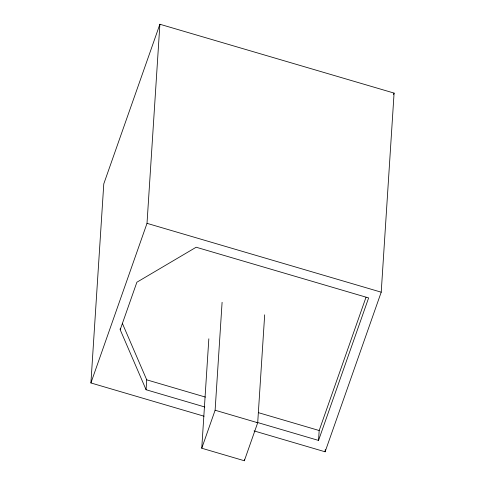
<?xml version="1.0" encoding="UTF-8"?>
<svg xmlns="http://www.w3.org/2000/svg" width="485" height="485" viewBox="0 0 485 485"><rect width="100%" height="100%" fill="white"/><g stroke="black" fill="none" stroke-linecap="round" stroke-linejoin="round"><path stroke-width="0.73" d="M204.027 416.203L90.913 382.956L103.784 183.863L159.886 24.25L394.087 93.09L381.216 292.182L325.114 451.796L254.055 430.91M204.773 406.988L146.082 389.74L120.195 329.715L120.286 328.303M90.913 382.956L147.01 223.342L159.886 24.25M146.082 389.74L146.719 379.834L122.323 323.265M264.677 314.832L257.699 422.744L244.343 460.75L201.76 448.231L208.835 338.809M201.76 448.231L215.116 410.231L222.094 302.313M244.343 460.75L244.44 459.24M256.947 422.326L318.542 440.428L319.178 430.522L366.011 297.275M325.114 451.796L325.259 449.534M120.195 329.715L136.891 282.215L196.17 247.229L368.63 297.917L318.542 440.428M393.59 94.514L394.087 93.09M147.01 223.342L381.216 292.182M146.719 379.834L205.416 397.088M258.311 412.632L319.178 430.522M215.116 410.231L257.699 422.744"/></g></svg>
